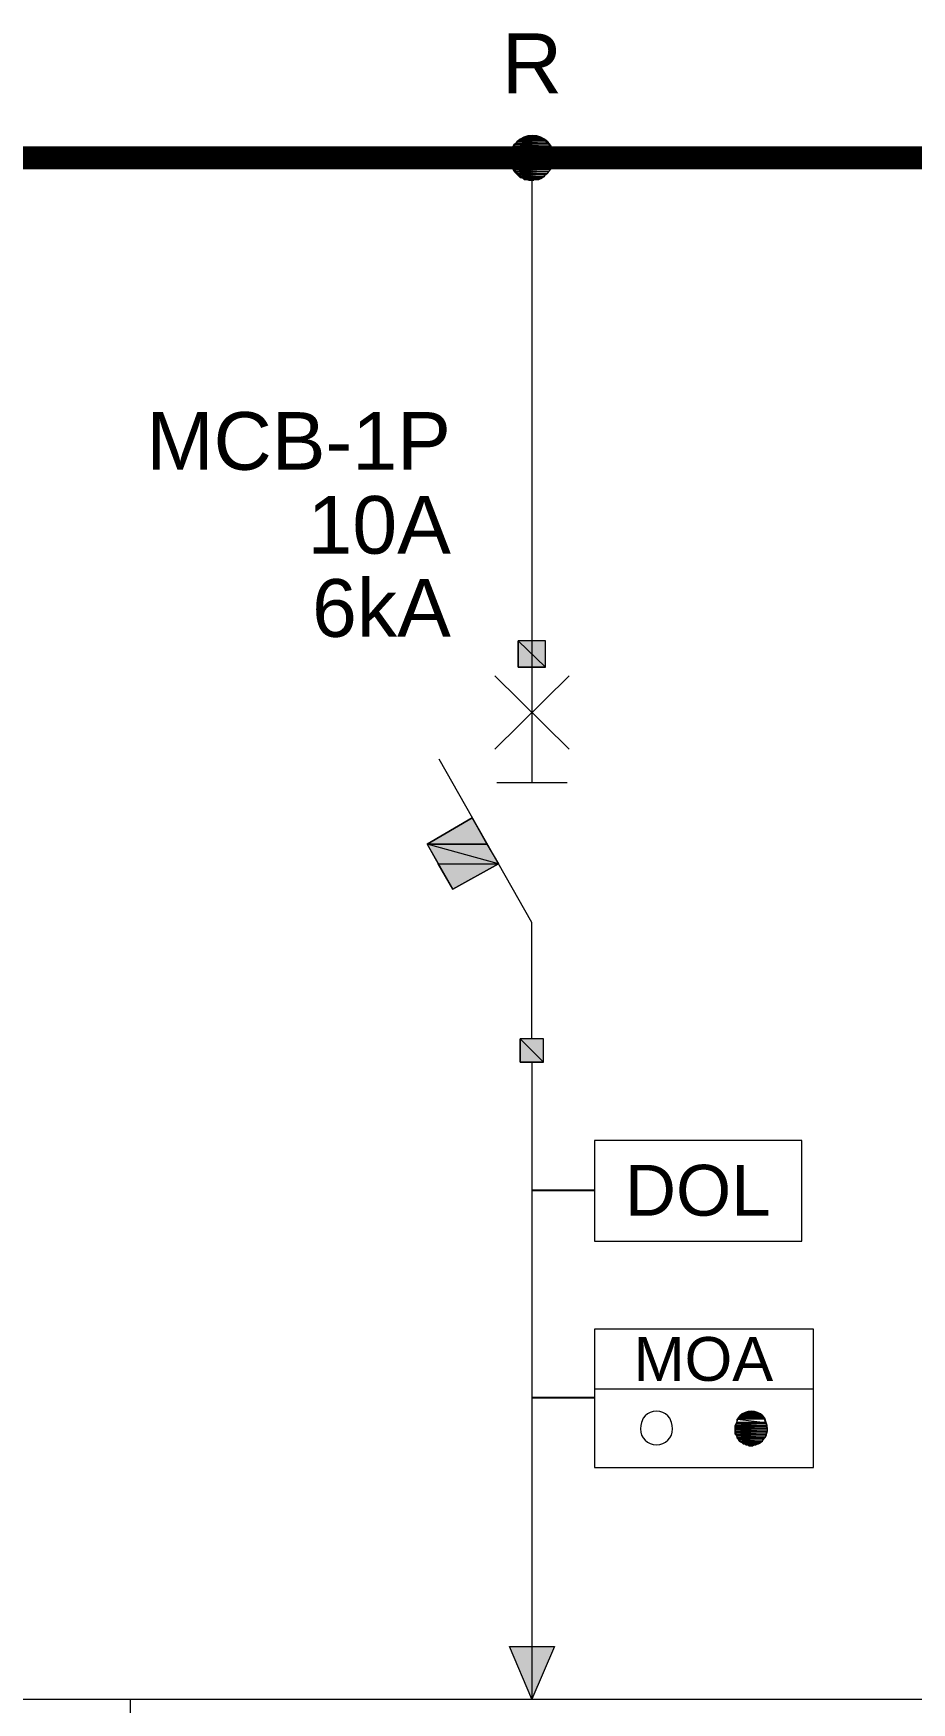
# Model space of a CAD drawing. Header units: millimetres. Extents: x -33055 to 42243, y -56860 to 24450.
# Drawn here: x 20987 to 24781, y -47101 to -39890 of the extents above; entities that cross this region are included whole.
import ezdxf
from ezdxf.enums import TextEntityAlignment as Align

# ---------------------------------------------------------------- set-up
doc = ezdxf.new("R2010")
doc.units = ezdxf.units.MM
for name, color, linetype in [('E-BUSBAR', 7, 'Continuous'), ('E-LEADER', 7, 'Continuous'), ('E-SLD', 7, 'Continuous'), ('E-TABLE', 7, 'Continuous'), ('E-TEXT', 7, 'Continuous')]:
    doc.layers.add(name, color=color, linetype=linetype)
doc.styles.add('ARIAL', font='arial.ttf')

msp = doc.modelspace()

# ---------------------------------------------------------------- hatches: boundary and pattern name
at = {"layer": 'E-SLD'}
h = msp.add_hatch(color=7, dxfattribs=at)
h.dxf.hatch_style = 1
h.paths.add_polyline_path([(23221, -40377.1), (23060.5, -40377.1), (23225.2, -40385.5), (23221, -40377.1)])
h.paths.add_polyline_path([(23060.5, -40377.1), (23225.2, -40385.5), (23056.3, -40385.5), (23060.5, -40377.1)])
h = msp.add_hatch(color=7, dxfattribs=at)
h.dxf.hatch_style = 1
h.paths.add_polyline_path([(23212.6, -40368.6), (23064.7, -40368.6), (23221, -40377.1), (23212.6, -40368.6)])
h.paths.add_polyline_path([(23064.7, -40368.6), (23221, -40377.1), (23060.5, -40377.1), (23064.7, -40368.6)])
h = msp.add_hatch(color=7, dxfattribs=at)
h.dxf.hatch_style = 1
h.paths.add_polyline_path([(23208.3, -40364.4), (23073.2, -40364.4), (23212.6, -40368.6), (23208.3, -40364.4)])
h.paths.add_polyline_path([(23073.2, -40364.4), (23212.6, -40368.6), (23064.7, -40368.6), (23073.2, -40364.4)])
h = msp.add_hatch(color=7, dxfattribs=at)
h.dxf.hatch_style = 1
h.paths.add_polyline_path([(23199.9, -40356), (23077.4, -40356), (23208.3, -40364.4), (23199.9, -40356)])
h.paths.add_polyline_path([(23077.4, -40356), (23208.3, -40364.4), (23073.2, -40364.4), (23077.4, -40356)])
h = msp.add_hatch(color=7, dxfattribs=at)
h.dxf.hatch_style = 1
h.paths.add_polyline_path([(23195.7, -40351.7), (23085.9, -40351.7), (23199.9, -40356), (23195.7, -40351.7)])
h.paths.add_polyline_path([(23085.9, -40351.7), (23199.9, -40356), (23077.4, -40356), (23085.9, -40351.7)])
h = msp.add_hatch(color=7, dxfattribs=at)
h.dxf.hatch_style = 1
h.paths.add_polyline_path([(23187.2, -40347.5), (23090.1, -40347.5), (23195.7, -40351.7), (23187.2, -40347.5)])
h.paths.add_polyline_path([(23090.1, -40347.5), (23195.7, -40351.7), (23085.9, -40351.7), (23090.1, -40347.5)])
h = msp.add_hatch(color=7, dxfattribs=at)
h.dxf.hatch_style = 1
h.paths.add_polyline_path([(23178.8, -40343.3), (23102.7, -40343.3), (23187.2, -40347.5), (23178.8, -40343.3)])
h.paths.add_polyline_path([(23102.7, -40343.3), (23187.2, -40347.5), (23090.1, -40347.5), (23102.7, -40343.3)])
h = msp.add_hatch(color=7, dxfattribs=at)
h.dxf.hatch_style = 1
h.paths.add_polyline_path([(23170.3, -40339.1), (23107, -40339.1), (23178.8, -40343.3), (23170.3, -40339.1)])
h.paths.add_polyline_path([(23107, -40339.1), (23178.8, -40343.3), (23102.7, -40343.3), (23107, -40339.1)])
h = msp.add_hatch(color=7, dxfattribs=at)
h.dxf.hatch_style = 1
h.paths.add_polyline_path([(23161.9, -40334.8), (23119.6, -40334.8), (23170.3, -40339.1), (23161.9, -40334.8)])
h.paths.add_polyline_path([(23119.6, -40334.8), (23170.3, -40339.1), (23107, -40339.1), (23119.6, -40334.8)])
h = msp.add_hatch(color=7, dxfattribs=at)
h.dxf.hatch_style = 1
h.paths.add_polyline_path([(23149.2, -40334.8), (23128.1, -40334.8), (23161.9, -40334.8), (23149.2, -40334.8)])
h.paths.add_polyline_path([(23128.1, -40334.8), (23161.9, -40334.8), (23119.6, -40334.8), (23128.1, -40334.8)])
h = msp.add_hatch(color=7, dxfattribs=at)
h.dxf.hatch_style = 1
h.paths.add_polyline_path([(23145, -40334.8), (23149.2, -40334.8), (23128.1, -40334.8), (23145, -40334.8)])
h = msp.add_hatch(color=7, dxfattribs=at)
h.dxf.hatch_style = 1
h.paths.add_polyline_path([(23233.7, -40410.9), (23047.8, -40410.9), (23233.7, -40419.3), (23233.7, -40410.9)])
h.paths.add_polyline_path([(23047.8, -40410.9), (23233.7, -40419.3), (23043.6, -40419.3), (23047.8, -40410.9)])
h = msp.add_hatch(color=7, dxfattribs=at)
h.dxf.hatch_style = 1
h.paths.add_polyline_path([(23233.7, -40419.3), (23043.6, -40419.3), (23233.7, -40427.8), (23233.7, -40419.3)])
h.paths.add_polyline_path([(23043.6, -40419.3), (23233.7, -40427.8), (23043.6, -40427.8), (23043.6, -40419.3)])
h = msp.add_hatch(color=7, dxfattribs=at)
h.dxf.hatch_style = 1
h.paths.add_polyline_path([(23233.7, -40427.8), (23043.6, -40427.8), (23233.7, -40436.2), (23233.7, -40427.8)])
h.paths.add_polyline_path([(23043.6, -40427.8), (23233.7, -40436.2), (23043.6, -40436.2), (23043.6, -40427.8)])
h = msp.add_hatch(color=7, dxfattribs=at)
h.dxf.hatch_style = 1
h.paths.add_polyline_path([(23233.7, -40436.2), (23043.6, -40436.2), (23233.7, -40448.9), (23233.7, -40436.2)])
h.paths.add_polyline_path([(23043.6, -40436.2), (23233.7, -40448.9), (23047.8, -40448.9), (23043.6, -40436.2)])
h = msp.add_hatch(color=7, dxfattribs=at)
h.dxf.hatch_style = 1
h.paths.add_polyline_path([(23229.4, -40394), (23052.1, -40394), (23229.4, -40402.4), (23229.4, -40394)])
h.paths.add_polyline_path([(23052.1, -40394), (23229.4, -40402.4), (23047.8, -40402.4), (23052.1, -40394)])
h = msp.add_hatch(color=7, dxfattribs=at)
h.dxf.hatch_style = 1
h.paths.add_polyline_path([(23229.4, -40402.4), (23047.8, -40402.4), (23233.7, -40410.9), (23229.4, -40402.4)])
h.paths.add_polyline_path([(23047.8, -40402.4), (23233.7, -40410.9), (23047.8, -40410.9), (23047.8, -40402.4)])
h = msp.add_hatch(color=7, dxfattribs=at)
h.dxf.hatch_style = 1
h.paths.add_polyline_path([(23233.7, -40448.9), (23047.8, -40448.9), (23229.4, -40457.3), (23233.7, -40448.9)])
h.paths.add_polyline_path([(23047.8, -40448.9), (23229.4, -40457.3), (23047.8, -40457.3), (23047.8, -40448.9)])
h = msp.add_hatch(color=7, dxfattribs=at)
h.dxf.hatch_style = 1
h.paths.add_polyline_path([(23225.2, -40385.5), (23056.3, -40385.5), (23229.4, -40394), (23225.2, -40385.5)])
h.paths.add_polyline_path([(23056.3, -40385.5), (23229.4, -40394), (23052.1, -40394), (23056.3, -40385.5)])
h = msp.add_hatch(color=7, dxfattribs=at)
h.dxf.hatch_style = 1
h.paths.add_polyline_path([(23229.4, -40457.3), (23047.8, -40457.3), (23229.4, -40465.8), (23229.4, -40457.3)])
h.paths.add_polyline_path([(23047.8, -40457.3), (23229.4, -40465.8), (23052.1, -40465.8), (23047.8, -40457.3)])
h = msp.add_hatch(color=7, dxfattribs=at)
h.dxf.hatch_style = 1
h.paths.add_polyline_path([(23229.4, -40465.8), (23052.1, -40465.8), (23225.2, -40474.2), (23229.4, -40465.8)])
h.paths.add_polyline_path([(23052.1, -40465.8), (23225.2, -40474.2), (23056.3, -40474.2), (23052.1, -40465.8)])
h = msp.add_hatch(color=7, dxfattribs=at)
h.dxf.hatch_style = 1
h.paths.add_polyline_path([(23225.2, -40474.2), (23056.3, -40474.2), (23221, -40478.5), (23225.2, -40474.2)])
h.paths.add_polyline_path([(23056.3, -40474.2), (23221, -40478.5), (23060.5, -40478.5), (23056.3, -40474.2)])
h = msp.add_hatch(color=7, dxfattribs=at)
h.dxf.hatch_style = 1
h.paths.add_polyline_path([(23221, -40478.5), (23060.5, -40478.5), (23212.6, -40486.9), (23221, -40478.5)])
h.paths.add_polyline_path([(23060.5, -40478.5), (23212.6, -40486.9), (23064.7, -40486.9), (23060.5, -40478.5)])
h = msp.add_hatch(color=7, dxfattribs=at)
h.dxf.hatch_style = 1
h.paths.add_polyline_path([(23212.6, -40486.9), (23064.7, -40486.9), (23208.3, -40495.3), (23212.6, -40486.9)])
h.paths.add_polyline_path([(23064.7, -40486.9), (23208.3, -40495.3), (23073.2, -40495.3), (23064.7, -40486.9)])
h = msp.add_hatch(color=7, dxfattribs=at)
h.dxf.hatch_style = 1
h.paths.add_polyline_path([(23208.3, -40495.3), (23073.2, -40495.3), (23199.9, -40499.6), (23208.3, -40495.3)])
h.paths.add_polyline_path([(23073.2, -40495.3), (23199.9, -40499.6), (23077.4, -40499.6), (23073.2, -40495.3)])
h = msp.add_hatch(color=7, dxfattribs=at)
h.dxf.hatch_style = 1
h.paths.add_polyline_path([(23199.9, -40499.6), (23077.4, -40499.6), (23195.7, -40508), (23199.9, -40499.6)])
h.paths.add_polyline_path([(23077.4, -40499.6), (23195.7, -40508), (23085.9, -40508), (23077.4, -40499.6)])
h = msp.add_hatch(color=7, dxfattribs=at)
h.dxf.hatch_style = 1
h.paths.add_polyline_path([(23195.7, -40508), (23085.9, -40508), (23187.2, -40512.2), (23195.7, -40508)])
h.paths.add_polyline_path([(23085.9, -40508), (23187.2, -40512.2), (23090.1, -40512.2), (23085.9, -40508)])
h = msp.add_hatch(color=7, dxfattribs=at)
h.dxf.hatch_style = 1
h.paths.add_polyline_path([(23187.2, -40512.2), (23090.1, -40512.2), (23178.8, -40516.5), (23187.2, -40512.2)])
h.paths.add_polyline_path([(23090.1, -40512.2), (23178.8, -40516.5), (23102.7, -40516.5), (23090.1, -40512.2)])
h = msp.add_hatch(color=7, dxfattribs=at)
h.dxf.hatch_style = 1
h.paths.add_polyline_path([(23178.8, -40516.5), (23102.7, -40516.5), (23170.3, -40520.7), (23178.8, -40516.5)])
h.paths.add_polyline_path([(23102.7, -40516.5), (23170.3, -40520.7), (23107, -40520.7), (23102.7, -40516.5)])
h = msp.add_hatch(color=7, dxfattribs=at)
h.dxf.hatch_style = 1
h.paths.add_polyline_path([(23170.3, -40520.7), (23107, -40520.7), (23161.9, -40520.7), (23170.3, -40520.7)])
h.paths.add_polyline_path([(23107, -40520.7), (23161.9, -40520.7), (23119.6, -40520.7), (23107, -40520.7)])
h = msp.add_hatch(color=7, dxfattribs=at)
h.dxf.hatch_style = 1
h.paths.add_polyline_path([(23119.6, -40520.7), (23128.1, -40524.9), (23149.2, -40524.9), (23119.6, -40520.7)])
h.paths.add_polyline_path([(23128.1, -40524.9), (23149.2, -40524.9), (23145, -40524.9), (23128.1, -40524.9)])
h = msp.add_hatch(color=7, dxfattribs=at)
h.dxf.hatch_style = 1
h.paths.add_polyline_path([(23119.6, -40520.7), (23161.9, -40520.7), (23149.2, -40524.9), (23119.6, -40520.7)])
h = msp.add_hatch(color=7, dxfattribs=at)
h.dxf.hatch_style = 1
h.paths.add_polyline_path([(23199.9, -42514.2), (23081.6, -42514.2), (23199.9, -42628.2), (23199.9, -42514.2)])
h.paths.add_polyline_path([(23081.6, -42514.2), (23199.9, -42628.2), (23081.6, -42628.2), (23081.6, -42514.2)])
h = msp.add_hatch(color=7, dxfattribs=at)
h.dxf.hatch_style = 1
h.paths.add_polyline_path([(22883.1, -43278.7), (22946.5, -43392.7), (22688.8, -43392.7), (22883.1, -43278.7)])
h = msp.add_hatch(color=7, dxfattribs=at)
h.dxf.hatch_style = 1
h.paths.add_polyline_path([(22688.8, -43392.7), (22735.3, -43477.2), (22997.2, -43477.2), (22688.8, -43392.7)])
h.paths.add_polyline_path([(22735.3, -43477.2), (22997.2, -43477.2), (22798.6, -43587), (22735.3, -43477.2)])
h = msp.add_hatch(color=7, dxfattribs=at)
h.dxf.hatch_style = 1
h.paths.add_polyline_path([(22688.8, -43392.7), (22946.5, -43392.7), (22997.2, -43477.2), (22688.8, -43392.7)])
h = msp.add_hatch(color=7, dxfattribs=at)
h.dxf.hatch_style = 1
h.paths.add_polyline_path([(23191.4, -44233.2), (23090.1, -44233.2), (23191.4, -44334.5), (23191.4, -44233.2)])
h.paths.add_polyline_path([(23090.1, -44233.2), (23191.4, -44334.5), (23090.1, -44334.5), (23090.1, -44233.2)])
h = msp.add_hatch(color=7, dxfattribs=at)
h.dxf.hatch_style = 1
h.paths.add_polyline_path([(24133.3, -45863.6), (24040.4, -45863.6), (24137.5, -45867.8), (24133.3, -45863.6)])
h.paths.add_polyline_path([(24040.4, -45863.6), (24137.5, -45867.8), (24036.1, -45867.8), (24040.4, -45863.6)])
h = msp.add_hatch(color=7, dxfattribs=at)
h.dxf.hatch_style = 1
h.paths.add_polyline_path([(24129.1, -45859.4), (24048.8, -45859.4), (24133.3, -45863.6), (24129.1, -45859.4)])
h.paths.add_polyline_path([(24048.8, -45859.4), (24133.3, -45863.6), (24040.4, -45863.6), (24048.8, -45859.4)])
h = msp.add_hatch(color=7, dxfattribs=at)
h.dxf.hatch_style = 1
h.paths.add_polyline_path([(24120.6, -45855.1), (24053, -45855.1), (24129.1, -45859.4), (24120.6, -45855.1)])
h.paths.add_polyline_path([(24053, -45855.1), (24129.1, -45859.4), (24048.8, -45859.4), (24053, -45855.1)])
h = msp.add_hatch(color=7, dxfattribs=at)
h.dxf.hatch_style = 1
h.paths.add_polyline_path([(24116.4, -45850.9), (24061.5, -45850.9), (24120.6, -45855.1), (24116.4, -45850.9)])
h.paths.add_polyline_path([(24061.5, -45850.9), (24120.6, -45855.1), (24053, -45855.1), (24061.5, -45850.9)])
h = msp.add_hatch(color=7, dxfattribs=at)
h.dxf.hatch_style = 1
h.paths.add_polyline_path([(24107.9, -45850.9), (24065.7, -45850.9), (24116.4, -45850.9), (24107.9, -45850.9)])
h.paths.add_polyline_path([(24065.7, -45850.9), (24116.4, -45850.9), (24061.5, -45850.9), (24065.7, -45850.9)])
h = msp.add_hatch(color=7, dxfattribs=at)
h.dxf.hatch_style = 1
h.paths.add_polyline_path([(24103.7, -45846.7), (24074.2, -45846.7), (24107.9, -45850.9), (24103.7, -45846.7)])
h.paths.add_polyline_path([(24074.2, -45846.7), (24107.9, -45850.9), (24065.7, -45850.9), (24074.2, -45846.7)])
h = msp.add_hatch(color=7, dxfattribs=at)
h.dxf.hatch_style = 1
h.paths.add_polyline_path([(24095.3, -45846.7), (24078.4, -45846.7), (24103.7, -45846.7), (24095.3, -45846.7)])
h.paths.add_polyline_path([(24078.4, -45846.7), (24103.7, -45846.7), (24074.2, -45846.7), (24078.4, -45846.7)])
h = msp.add_hatch(color=7, dxfattribs=at)
h.dxf.hatch_style = 1
h.paths.add_polyline_path([(24091, -45846.7), (24095.3, -45846.7), (24078.4, -45846.7), (24091, -45846.7)])
h = msp.add_hatch(color=7, dxfattribs=at)
h.dxf.hatch_style = 1
h.paths.add_polyline_path([(24154.4, -45895.3), (24023.5, -45895.3), (24154.4, -45903.7), (24154.4, -45895.3)])
h.paths.add_polyline_path([(24023.5, -45895.3), (24154.4, -45903.7), (24019.2, -45903.7), (24023.5, -45895.3)])
h = msp.add_hatch(color=7, dxfattribs=at)
h.dxf.hatch_style = 1
h.paths.add_polyline_path([(24154.4, -45903.7), (24019.2, -45903.7), (24154.4, -45908), (24154.4, -45903.7)])
h.paths.add_polyline_path([(24019.2, -45903.7), (24154.4, -45908), (24019.2, -45908), (24019.2, -45903.7)])
h = msp.add_hatch(color=7, dxfattribs=at)
h.dxf.hatch_style = 1
h.paths.add_polyline_path([(24154.4, -45908), (24019.2, -45908), (24158.6, -45916.4), (24154.4, -45908)])
h.paths.add_polyline_path([(24019.2, -45908), (24158.6, -45916.4), (24019.2, -45916.4), (24019.2, -45908)])
h = msp.add_hatch(color=7, dxfattribs=at)
h.dxf.hatch_style = 1
h.paths.add_polyline_path([(24158.6, -45916.4), (24019.2, -45916.4), (24158.6, -45920.6), (24158.6, -45916.4)])
h.paths.add_polyline_path([(24019.2, -45916.4), (24158.6, -45920.6), (24019.2, -45920.6), (24019.2, -45916.4)])
h = msp.add_hatch(color=7, dxfattribs=at)
h.dxf.hatch_style = 1
h.paths.add_polyline_path([(24158.6, -45920.6), (24019.2, -45920.6), (24158.6, -45929.1), (24158.6, -45920.6)])
h.paths.add_polyline_path([(24019.2, -45920.6), (24158.6, -45929.1), (24019.2, -45929.1), (24019.2, -45920.6)])
h = msp.add_hatch(color=7, dxfattribs=at)
h.dxf.hatch_style = 1
h.paths.add_polyline_path([(24158.6, -45929.1), (24019.2, -45929.1), (24154.4, -45933.3), (24158.6, -45929.1)])
h.paths.add_polyline_path([(24019.2, -45929.1), (24154.4, -45933.3), (24019.2, -45933.3), (24019.2, -45929.1)])
h = msp.add_hatch(color=7, dxfattribs=at)
h.dxf.hatch_style = 1
h.paths.add_polyline_path([(24154.4, -45933.3), (24019.2, -45933.3), (24154.4, -45941.7), (24154.4, -45933.3)])
h.paths.add_polyline_path([(24019.2, -45933.3), (24154.4, -45941.7), (24019.2, -45941.7), (24019.2, -45933.3)])
h = msp.add_hatch(color=7, dxfattribs=at)
h.dxf.hatch_style = 1
h.paths.add_polyline_path([(24150.2, -45891.1), (24027.7, -45891.1), (24154.4, -45895.3), (24150.2, -45891.1)])
h.paths.add_polyline_path([(24027.7, -45891.1), (24154.4, -45895.3), (24023.5, -45895.3), (24027.7, -45891.1)])
h = msp.add_hatch(color=7, dxfattribs=at)
h.dxf.hatch_style = 1
h.paths.add_polyline_path([(24141.7, -45872), (24031.9, -45872), (24146, -45876.2), (24141.7, -45872)])
h.paths.add_polyline_path([(24031.9, -45872), (24146, -45876.2), (24027.7, -45876.2), (24031.9, -45872)])
h = msp.add_hatch(color=7, dxfattribs=at)
h.dxf.hatch_style = 1
h.paths.add_polyline_path([(24137.5, -45867.8), (24036.1, -45867.8), (24141.7, -45872), (24137.5, -45867.8)])
h.paths.add_polyline_path([(24036.1, -45867.8), (24141.7, -45872), (24031.9, -45872), (24036.1, -45867.8)])
h = msp.add_hatch(color=7, dxfattribs=at)
h.dxf.hatch_style = 1
h.paths.add_polyline_path([(24154.4, -45941.7), (24019.2, -45941.7), (24154.4, -45946), (24154.4, -45941.7)])
h.paths.add_polyline_path([(24019.2, -45941.7), (24154.4, -45946), (24023.5, -45946), (24019.2, -45941.7)])
h = msp.add_hatch(color=7, dxfattribs=at)
h.dxf.hatch_style = 1
h.paths.add_polyline_path([(24154.4, -45946), (24023.5, -45946), (24150.2, -45954.4), (24154.4, -45946)])
h.paths.add_polyline_path([(24023.5, -45946), (24150.2, -45954.4), (24027.7, -45954.4), (24023.5, -45946)])
h = msp.add_hatch(color=7, dxfattribs=at)
h.dxf.hatch_style = 1
h.paths.add_polyline_path([(24150.2, -45954.4), (24027.7, -45954.4), (24146, -45958.6), (24150.2, -45954.4)])
h.paths.add_polyline_path([(24027.7, -45954.4), (24146, -45958.6), (24027.7, -45958.6), (24027.7, -45954.4)])
h = msp.add_hatch(color=7, dxfattribs=at)
h.dxf.hatch_style = 1
h.paths.add_polyline_path([(24146, -45958.6), (24027.7, -45958.6), (24141.7, -45962.9), (24146, -45958.6)])
h.paths.add_polyline_path([(24027.7, -45958.6), (24141.7, -45962.9), (24031.9, -45962.9), (24027.7, -45958.6)])
h = msp.add_hatch(color=7, dxfattribs=at)
h.dxf.hatch_style = 1
h.paths.add_polyline_path([(24141.7, -45962.9), (24031.9, -45962.9), (24137.5, -45971.3), (24141.7, -45962.9)])
h.paths.add_polyline_path([(24031.9, -45962.9), (24137.5, -45971.3), (24036.1, -45971.3), (24031.9, -45962.9)])
h = msp.add_hatch(color=7, dxfattribs=at)
h.dxf.hatch_style = 1
h.paths.add_polyline_path([(24137.5, -45971.3), (24036.1, -45971.3), (24133.3, -45975.5), (24137.5, -45971.3)])
h.paths.add_polyline_path([(24036.1, -45971.3), (24133.3, -45975.5), (24040.4, -45975.5), (24036.1, -45971.3)])
h = msp.add_hatch(color=7, dxfattribs=at)
h.dxf.hatch_style = 1
h.paths.add_polyline_path([(24133.3, -45975.5), (24040.4, -45975.5), (24129.1, -45979.8), (24133.3, -45975.5)])
h.paths.add_polyline_path([(24040.4, -45975.5), (24129.1, -45979.8), (24048.8, -45979.8), (24040.4, -45975.5)])
h = msp.add_hatch(color=7, dxfattribs=at)
h.dxf.hatch_style = 1
h.paths.add_polyline_path([(24129.1, -45979.8), (24048.8, -45979.8), (24120.6, -45984), (24129.1, -45979.8)])
h.paths.add_polyline_path([(24048.8, -45979.8), (24120.6, -45984), (24053, -45984), (24048.8, -45979.8)])
h = msp.add_hatch(color=7, dxfattribs=at)
h.dxf.hatch_style = 1
h.paths.add_polyline_path([(24120.6, -45984), (24053, -45984), (24116.4, -45984), (24120.6, -45984)])
h.paths.add_polyline_path([(24053, -45984), (24116.4, -45984), (24061.5, -45984), (24053, -45984)])
h = msp.add_hatch(color=7, dxfattribs=at)
h.dxf.hatch_style = 1
h.paths.add_polyline_path([(24116.4, -45984), (24061.5, -45984), (24107.9, -45988.2), (24116.4, -45984)])
h.paths.add_polyline_path([(24061.5, -45984), (24107.9, -45988.2), (24065.7, -45988.2), (24061.5, -45984)])
h = msp.add_hatch(color=7, dxfattribs=at)
h.dxf.hatch_style = 1
h.paths.add_polyline_path([(24107.9, -45988.2), (24065.7, -45988.2), (24103.7, -45988.2), (24107.9, -45988.2)])
h.paths.add_polyline_path([(24065.7, -45988.2), (24103.7, -45988.2), (24074.2, -45988.2), (24065.7, -45988.2)])
h = msp.add_hatch(color=7, dxfattribs=at)
h.dxf.hatch_style = 1
h.paths.add_polyline_path([(24074.2, -45988.2), (24078.4, -45992.4), (24095.3, -45992.4), (24074.2, -45988.2)])
h.paths.add_polyline_path([(24078.4, -45992.4), (24095.3, -45992.4), (24091, -45992.4), (24078.4, -45992.4)])
h = msp.add_hatch(color=7, dxfattribs=at)
h.dxf.hatch_style = 1
h.paths.add_polyline_path([(24074.2, -45988.2), (24103.7, -45988.2), (24095.3, -45992.4), (24074.2, -45988.2)])
h = msp.add_hatch(color=7, dxfattribs=at)
h.dxf.hatch_style = 1
h.paths.add_polyline_path([(23043.6, -46858.6), (23237.9, -46858.6), (23140.8, -47086.6), (23043.6, -46858.6)])

# ---------------------------------------------------------------- linework, layer by layer
at = {"layer": 'E-BUSBAR', "const_width": 100}
msp.add_lwpolyline([(-25829, -40428), (34952, -40428)], dxfattribs=at)
at = {"layer": 'E-LEADER', "color": 253, "lineweight": 25, "true_color": 0x999999}
for p, q in [((23140.8, -44887.9), (23411.1, -44887.9)), ((23140.8, -45783.3), (23411.1, -45783.3))]:
    msp.add_line(p, q, dxfattribs=at)
at = {"layer": 'E-SLD', "color": 7, "lineweight": 0}
for p, q in [((23140.8, -40427.8), (23140.8, -43126.6)), ((22980.3, -42666.2), (23301.3, -42983)), ((23301.3, -42666.2), (22980.3, -42983)), ((22988.7, -43126.6), (23292.8, -43126.6)), ((23140.8, -44334.5), (23140.8, -47086.6)), ((23411.1, -45745.3), (24357.1, -45745.3))]:
    msp.add_line(p, q, dxfattribs=at)
for points in [[(23237.9, -40425.7), (23236, -40406.5), (23230.4, -40388.7), (23221.7, -40372.5), (23210.1, -40358.5), (23196, -40346.9), (23179.9, -40338.1), (23162, -40332.6), (23142.9, -40330.6), (23123.7, -40332.6), (23105.9, -40338.1), (23089.7, -40346.9), (23075.7, -40358.5), (23064.1, -40372.5), (23055.3, -40388.7), (23049.8, -40406.5), (23047.8, -40425.7), (23049.8, -40444.8), (23055.3, -40462.6), (23064.1, -40478.8), (23075.7, -40492.9), (23089.7, -40504.5), (23105.9, -40513.2), (23123.7, -40518.8), (23142.9, -40520.7), (23162, -40518.8), (23179.9, -40513.2), (23196, -40504.5), (23210.1, -40492.9), (23221.7, -40478.8), (23230.4, -40462.6), (23236, -40444.8), (23237.9, -40425.7)], [(23060.5, -40377.1), (23225.2, -40385.5), (23056.3, -40385.5), (23060.5, -40377.1)], [(23064.7, -40368.6), (23221, -40377.1), (23060.5, -40377.1), (23064.7, -40368.6)], [(23221, -40377.1), (23060.5, -40377.1), (23225.2, -40385.5), (23221, -40377.1)], [(23073.2, -40364.4), (23212.6, -40368.6), (23064.7, -40368.6), (23073.2, -40364.4)], [(23212.6, -40368.6), (23064.7, -40368.6), (23221, -40377.1), (23212.6, -40368.6)], [(23077.4, -40356), (23208.3, -40364.4), (23073.2, -40364.4), (23077.4, -40356)], [(23208.3, -40364.4), (23073.2, -40364.4), (23212.6, -40368.6), (23208.3, -40364.4)], [(23085.9, -40351.7), (23199.9, -40356), (23077.4, -40356), (23085.9, -40351.7)], [(23199.9, -40356), (23077.4, -40356), (23208.3, -40364.4), (23199.9, -40356)], [(23090.1, -40347.5), (23195.7, -40351.7), (23085.9, -40351.7), (23090.1, -40347.5)], [(23195.7, -40351.7), (23085.9, -40351.7), (23199.9, -40356), (23195.7, -40351.7)], [(23102.7, -40343.3), (23187.2, -40347.5), (23090.1, -40347.5), (23102.7, -40343.3)], [(23187.2, -40347.5), (23090.1, -40347.5), (23195.7, -40351.7), (23187.2, -40347.5)], [(23107, -40339.1), (23178.8, -40343.3), (23102.7, -40343.3), (23107, -40339.1)], [(23178.8, -40343.3), (23102.7, -40343.3), (23187.2, -40347.5), (23178.8, -40343.3)], [(23119.6, -40334.8), (23170.3, -40339.1), (23107, -40339.1), (23119.6, -40334.8)], [(23170.3, -40339.1), (23107, -40339.1), (23178.8, -40343.3), (23170.3, -40339.1)], [(23128.1, -40334.8), (23161.9, -40334.8), (23119.6, -40334.8), (23128.1, -40334.8)], [(23161.9, -40334.8), (23119.6, -40334.8), (23170.3, -40339.1), (23161.9, -40334.8)], [(23145, -40334.8), (23149.2, -40334.8), (23128.1, -40334.8), (23145, -40334.8)], [(23149.2, -40334.8), (23128.1, -40334.8), (23161.9, -40334.8), (23149.2, -40334.8)], [(23047.8, -40410.9), (23233.7, -40419.3), (23043.6, -40419.3), (23047.8, -40410.9)], [(23233.7, -40419.3), (23043.6, -40419.3), (23233.7, -40427.8), (23233.7, -40419.3)], [(23043.6, -40419.3), (23233.7, -40427.8), (23043.6, -40427.8), (23043.6, -40419.3)], [(23233.7, -40427.8), (23043.6, -40427.8), (23233.7, -40436.2), (23233.7, -40427.8)], [(23043.6, -40427.8), (23233.7, -40436.2), (23043.6, -40436.2), (23043.6, -40427.8)], [(23233.7, -40436.2), (23043.6, -40436.2), (23233.7, -40448.9), (23233.7, -40436.2)], [(23043.6, -40436.2), (23233.7, -40448.9), (23047.8, -40448.9), (23043.6, -40436.2)], [(23052.1, -40394), (23229.4, -40402.4), (23047.8, -40402.4), (23052.1, -40394)], [(23229.4, -40402.4), (23047.8, -40402.4), (23233.7, -40410.9), (23229.4, -40402.4)], [(23047.8, -40402.4), (23233.7, -40410.9), (23047.8, -40410.9), (23047.8, -40402.4)], [(23233.7, -40410.9), (23047.8, -40410.9), (23233.7, -40419.3), (23233.7, -40410.9)], [(23233.7, -40448.9), (23047.8, -40448.9), (23229.4, -40457.3), (23233.7, -40448.9)], [(23047.8, -40448.9), (23229.4, -40457.3), (23047.8, -40457.3), (23047.8, -40448.9)], [(23056.3, -40385.5), (23229.4, -40394), (23052.1, -40394), (23056.3, -40385.5)], [(23229.4, -40394), (23052.1, -40394), (23229.4, -40402.4), (23229.4, -40394)], [(23225.2, -40385.5), (23056.3, -40385.5), (23229.4, -40394), (23225.2, -40385.5)], [(23229.4, -40457.3), (23047.8, -40457.3), (23229.4, -40465.8), (23229.4, -40457.3)], [(23047.8, -40457.3), (23229.4, -40465.8), (23052.1, -40465.8), (23047.8, -40457.3)], [(23229.4, -40465.8), (23052.1, -40465.8), (23225.2, -40474.2), (23229.4, -40465.8)], [(23052.1, -40465.8), (23225.2, -40474.2), (23056.3, -40474.2), (23052.1, -40465.8)], [(23225.2, -40474.2), (23056.3, -40474.2), (23221, -40478.5), (23225.2, -40474.2)], [(23056.3, -40474.2), (23221, -40478.5), (23060.5, -40478.5), (23056.3, -40474.2)], [(23221, -40478.5), (23060.5, -40478.5), (23212.6, -40486.9), (23221, -40478.5)], [(23060.5, -40478.5), (23212.6, -40486.9), (23064.7, -40486.9), (23060.5, -40478.5)], [(23212.6, -40486.9), (23064.7, -40486.9), (23208.3, -40495.3), (23212.6, -40486.9)], [(23064.7, -40486.9), (23208.3, -40495.3), (23073.2, -40495.3), (23064.7, -40486.9)], [(23208.3, -40495.3), (23073.2, -40495.3), (23199.9, -40499.6), (23208.3, -40495.3)], [(23073.2, -40495.3), (23199.9, -40499.6), (23077.4, -40499.6), (23073.2, -40495.3)], [(23199.9, -40499.6), (23077.4, -40499.6), (23195.7, -40508), (23199.9, -40499.6)], [(23077.4, -40499.6), (23195.7, -40508), (23085.9, -40508), (23077.4, -40499.6)], [(23195.7, -40508), (23085.9, -40508), (23187.2, -40512.2), (23195.7, -40508)], [(23085.9, -40508), (23187.2, -40512.2), (23090.1, -40512.2), (23085.9, -40508)], [(23187.2, -40512.2), (23090.1, -40512.2), (23178.8, -40516.5), (23187.2, -40512.2)], [(23090.1, -40512.2), (23178.8, -40516.5), (23102.7, -40516.5), (23090.1, -40512.2)], [(23178.8, -40516.5), (23102.7, -40516.5), (23170.3, -40520.7), (23178.8, -40516.5)], [(23102.7, -40516.5), (23170.3, -40520.7), (23107, -40520.7), (23102.7, -40516.5)], [(23170.3, -40520.7), (23107, -40520.7), (23161.9, -40520.7), (23170.3, -40520.7)], [(23107, -40520.7), (23161.9, -40520.7), (23119.6, -40520.7), (23107, -40520.7)], [(23119.6, -40520.7), (23128.1, -40524.9), (23149.2, -40524.9), (23119.6, -40520.7)], [(23119.6, -40520.7), (23161.9, -40520.7), (23149.2, -40524.9), (23119.6, -40520.7)], [(23128.1, -40524.9), (23149.2, -40524.9), (23145, -40524.9), (23128.1, -40524.9)], [(23081.6, -42514.2), (23081.6, -42628.2), (23199.9, -42628.2), (23199.9, -42514.2), (23081.6, -42514.2)], [(23081.6, -42514.2), (23081.6, -42628.2), (23199.9, -42628.2), (23199.9, -42514.2), (23081.6, -42514.2)], [(23199.9, -42514.2), (23081.6, -42514.2), (23199.9, -42628.2), (23199.9, -42514.2)], [(23081.6, -42514.2), (23199.9, -42628.2), (23081.6, -42628.2), (23081.6, -42514.2)], [(23140.8, -44233.2), (23140.8, -43730.6), (22739.5, -43025.3)], [(22798.6, -43587), (22997.2, -43477.2), (22883.1, -43278.7), (22688.8, -43392.7), (22798.6, -43587)], [(22883.1, -43278.7), (22946.5, -43392.7), (22688.8, -43392.7), (22883.1, -43278.7)], [(22688.8, -43392.7), (22735.3, -43477.2), (22997.2, -43477.2), (22688.8, -43392.7)], [(22688.8, -43392.7), (22946.5, -43392.7), (22997.2, -43477.2), (22688.8, -43392.7)], [(22735.3, -43477.2), (22997.2, -43477.2), (22798.6, -43587), (22735.3, -43477.2)], [(23090.1, -44233.2), (23090.1, -44334.5), (23191.4, -44334.5), (23191.4, -44233.2), (23090.1, -44233.2)], [(23191.4, -44233.2), (23090.1, -44233.2), (23191.4, -44334.5), (23191.4, -44233.2)], [(23090.1, -44233.2), (23191.4, -44334.5), (23090.1, -44334.5), (23090.1, -44233.2)], [(23411.1, -44672.5), (23411.1, -45107.6), (24306.5, -45107.6), (24306.5, -44672.5), (23411.1, -44672.5)], [(23411.1, -45487.7), (23411.1, -46085.4), (24357.1, -46085.4), (24357.1, -45487.7), (23411.1, -45487.7)], [(23748.9, -45918.5), (23747.5, -45904.5), (23743.5, -45891.4), (23737, -45873.2), (23728.5, -45862.9), (23718.2, -45854.4), (23706.4, -45847.9), (23693.3, -45843.9), (23679.3, -45842.5), (23665.2, -45843.9), (23652.1, -45847.9), (23640.3, -45854.4), (23630, -45862.9), (23621.5, -45873.2), (23615, -45891.4), (23611, -45904.5), (23609.6, -45918.5), (23611, -45932.6), (23615, -45945.6), (23621.5, -45957.5), (23630, -45967.8), (23640.3, -45976.3), (23652.1, -45982.7), (23665.2, -45986.8), (23679.3, -45988.2), (23693.3, -45986.8), (23706.4, -45982.7), (23718.2, -45976.3), (23728.5, -45967.8), (23737, -45957.5), (23743.5, -45945.6), (23747.5, -45932.6), (23748.9, -45918.5)], [(24158.6, -45918.5), (24157.2, -45904.5), (24153.1, -45891.4), (24146.7, -45873.2), (24138.2, -45862.9), (24127.9, -45854.4), (24116.1, -45847.9), (24103, -45843.9), (24088.9, -45842.5), (24074.9, -45843.9), (24061.8, -45847.9), (24050, -45854.4), (24039.7, -45862.9), (24031.1, -45873.2), (24024.7, -45891.4), (24020.7, -45904.5), (24019.2, -45918.5), (24020.7, -45932.6), (24024.7, -45945.6), (24031.1, -45957.5), (24039.7, -45967.8), (24050, -45976.3), (24061.8, -45982.7), (24074.9, -45986.8), (24088.9, -45988.2), (24103, -45986.8), (24116.1, -45982.7), (24127.9, -45976.3), (24138.2, -45967.8), (24146.7, -45957.5), (24153.1, -45945.6), (24157.2, -45932.6), (24158.6, -45918.5)], [(24040.4, -45863.6), (24137.5, -45867.8), (24036.1, -45867.8), (24040.4, -45863.6)], [(24048.8, -45859.4), (24133.3, -45863.6), (24040.4, -45863.6), (24048.8, -45859.4)], [(24133.3, -45863.6), (24040.4, -45863.6), (24137.5, -45867.8), (24133.3, -45863.6)], [(24053, -45855.1), (24129.1, -45859.4), (24048.8, -45859.4), (24053, -45855.1)], [(24129.1, -45859.4), (24048.8, -45859.4), (24133.3, -45863.6), (24129.1, -45859.4)], [(24061.5, -45850.9), (24120.6, -45855.1), (24053, -45855.1), (24061.5, -45850.9)], [(24120.6, -45855.1), (24053, -45855.1), (24129.1, -45859.4), (24120.6, -45855.1)], [(24065.7, -45850.9), (24116.4, -45850.9), (24061.5, -45850.9), (24065.7, -45850.9)], [(24116.4, -45850.9), (24061.5, -45850.9), (24120.6, -45855.1), (24116.4, -45850.9)], [(24074.2, -45846.7), (24107.9, -45850.9), (24065.7, -45850.9), (24074.2, -45846.7)], [(24107.9, -45850.9), (24065.7, -45850.9), (24116.4, -45850.9), (24107.9, -45850.9)], [(24078.4, -45846.7), (24103.7, -45846.7), (24074.2, -45846.7), (24078.4, -45846.7)], [(24103.7, -45846.7), (24074.2, -45846.7), (24107.9, -45850.9), (24103.7, -45846.7)], [(24091, -45846.7), (24095.3, -45846.7), (24078.4, -45846.7), (24091, -45846.7)], [(24095.3, -45846.7), (24078.4, -45846.7), (24103.7, -45846.7), (24095.3, -45846.7)], [(24023.5, -45895.3), (24154.4, -45903.7), (24019.2, -45903.7), (24023.5, -45895.3)], [(24154.4, -45903.7), (24019.2, -45903.7), (24154.4, -45908), (24154.4, -45903.7)], [(24019.2, -45903.7), (24154.4, -45908), (24019.2, -45908), (24019.2, -45903.7)], [(24154.4, -45908), (24019.2, -45908), (24158.6, -45916.4), (24154.4, -45908)], [(24019.2, -45908), (24158.6, -45916.4), (24019.2, -45916.4), (24019.2, -45908)], [(24158.6, -45916.4), (24019.2, -45916.4), (24158.6, -45920.6), (24158.6, -45916.4)], [(24019.2, -45916.4), (24158.6, -45920.6), (24019.2, -45920.6), (24019.2, -45916.4)], [(24158.6, -45920.6), (24019.2, -45920.6), (24158.6, -45929.1), (24158.6, -45920.6)], [(24019.2, -45920.6), (24158.6, -45929.1), (24019.2, -45929.1), (24019.2, -45920.6)], [(24158.6, -45929.1), (24019.2, -45929.1), (24154.4, -45933.3), (24158.6, -45929.1)], [(24019.2, -45929.1), (24154.4, -45933.3), (24019.2, -45933.3), (24019.2, -45929.1)], [(24154.4, -45933.3), (24019.2, -45933.3), (24154.4, -45941.7), (24154.4, -45933.3)], [(24019.2, -45933.3), (24154.4, -45941.7), (24019.2, -45941.7), (24019.2, -45933.3)], [(24027.7, -45891.1), (24154.4, -45895.3), (24023.5, -45895.3), (24027.7, -45891.1)], [(24154.4, -45895.3), (24023.5, -45895.3), (24154.4, -45903.7), (24154.4, -45895.3)], [(24031.9, -45872), (24146, -45876.2), (24027.7, -45876.2), (24031.9, -45872)], [(24146, -45876.2), (24027.7, -45876.2), (24150.2, -45891.1), (24146, -45876.2)], [(24027.7, -45876.2), (24150.2, -45891.1), (24027.7, -45891.1), (24027.7, -45876.2)], [(24150.2, -45891.1), (24027.7, -45891.1), (24154.4, -45895.3), (24150.2, -45891.1)], [(24036.1, -45867.8), (24141.7, -45872), (24031.9, -45872), (24036.1, -45867.8)], [(24141.7, -45872), (24031.9, -45872), (24146, -45876.2), (24141.7, -45872)], [(24137.5, -45867.8), (24036.1, -45867.8), (24141.7, -45872), (24137.5, -45867.8)], [(24154.4, -45941.7), (24019.2, -45941.7), (24154.4, -45946), (24154.4, -45941.7)], [(24019.2, -45941.7), (24154.4, -45946), (24023.5, -45946), (24019.2, -45941.7)], [(24154.4, -45946), (24023.5, -45946), (24150.2, -45954.4), (24154.4, -45946)], [(24023.5, -45946), (24150.2, -45954.4), (24027.7, -45954.4), (24023.5, -45946)], [(24150.2, -45954.4), (24027.7, -45954.4), (24146, -45958.6), (24150.2, -45954.4)], [(24027.7, -45954.4), (24146, -45958.6), (24027.7, -45958.6), (24027.7, -45954.4)], [(24146, -45958.6), (24027.7, -45958.6), (24141.7, -45962.9), (24146, -45958.6)], [(24027.7, -45958.6), (24141.7, -45962.9), (24031.9, -45962.9), (24027.7, -45958.6)], [(24141.7, -45962.9), (24031.9, -45962.9), (24137.5, -45971.3), (24141.7, -45962.9)], [(24031.9, -45962.9), (24137.5, -45971.3), (24036.1, -45971.3), (24031.9, -45962.9)], [(24137.5, -45971.3), (24036.1, -45971.3), (24133.3, -45975.5), (24137.5, -45971.3)], [(24036.1, -45971.3), (24133.3, -45975.5), (24040.4, -45975.5), (24036.1, -45971.3)], [(24133.3, -45975.5), (24040.4, -45975.5), (24129.1, -45979.8), (24133.3, -45975.5)], [(24040.4, -45975.5), (24129.1, -45979.8), (24048.8, -45979.8), (24040.4, -45975.5)], [(24129.1, -45979.8), (24048.8, -45979.8), (24120.6, -45984), (24129.1, -45979.8)], [(24048.8, -45979.8), (24120.6, -45984), (24053, -45984), (24048.8, -45979.8)], [(24120.6, -45984), (24053, -45984), (24116.4, -45984), (24120.6, -45984)], [(24053, -45984), (24116.4, -45984), (24061.5, -45984), (24053, -45984)], [(24116.4, -45984), (24061.5, -45984), (24107.9, -45988.2), (24116.4, -45984)], [(24061.5, -45984), (24107.9, -45988.2), (24065.7, -45988.2), (24061.5, -45984)], [(24107.9, -45988.2), (24065.7, -45988.2), (24103.7, -45988.2), (24107.9, -45988.2)], [(24065.7, -45988.2), (24103.7, -45988.2), (24074.2, -45988.2), (24065.7, -45988.2)], [(24074.2, -45988.2), (24078.4, -45992.4), (24095.3, -45992.4), (24074.2, -45988.2)], [(24074.2, -45988.2), (24103.7, -45988.2), (24095.3, -45992.4), (24074.2, -45988.2)], [(24078.4, -45992.4), (24095.3, -45992.4), (24091, -45992.4), (24078.4, -45992.4)], [(23140.8, -47086.6), (23043.6, -46858.6), (23237.9, -46858.6), (23140.8, -47086.6)], [(23043.6, -46858.6), (23237.9, -46858.6), (23140.8, -47086.6), (23043.6, -46858.6)]]:
    msp.add_lwpolyline(points, dxfattribs=at)
at = {"layer": 'E-TABLE', "color": 7, "lineweight": 0}
for p, q in [((-32967, -47086), (35297, -47086)), ((21404.8, -47086), (21404.8, -53309))]:
    msp.add_line(p, q, dxfattribs=at)

# ---------------------------------------------------------------- texts
at = {"layer": 'E-TEXT', "color": 7, "style": 'ARIAL'}
msp.add_text('R', height=259.3, dxfattribs=at).set_placement((23141.1, -40149.4), align=Align.CENTER)
for s, p in [('MCB-1P', (22790.9, -41775.4)), ('10A', (22790.9, -42137.9)), ('6kA', (22790.9, -42497))]:
    msp.add_text(s, height=249.23, dxfattribs=at).set_placement(p, align=Align.RIGHT)
for s, height, p in [('DOL', 219.54, (23542, -44997.7)), ('MOA', 189.55, (23580, -45711.5))]:
    msp.add_text(s, height=height, dxfattribs=at).set_placement(p)

doc.saveas('drawing.dxf')
